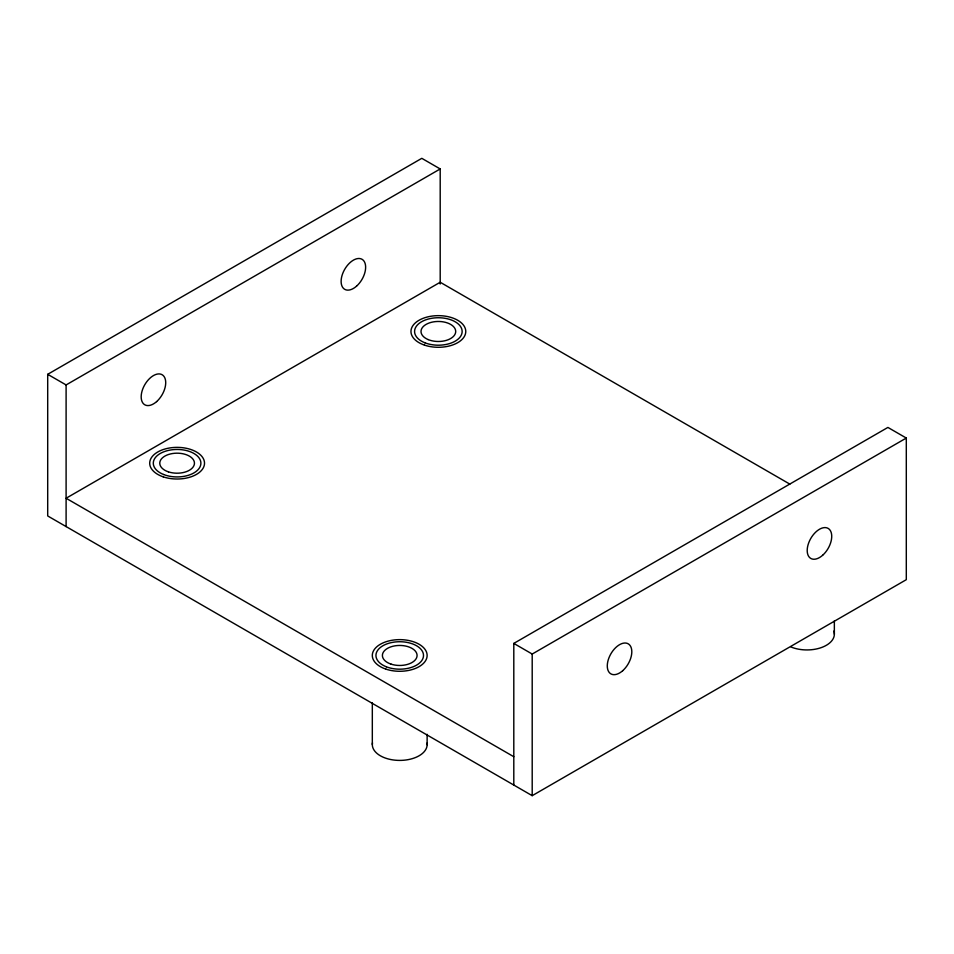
<?xml version="1.0" encoding="UTF-8"?>
<svg xmlns="http://www.w3.org/2000/svg" width="954" height="954" viewBox="0 0 954 954"><rect width="100%" height="100%" fill="white"/><g stroke="black" fill="none" stroke-linecap="round" stroke-linejoin="round"><path stroke-width="1.43" d="M513.801 785.047L513.801 643.413L887.9 427.428L906.3 438.053L906.3 579.686L532.201 795.672L47.7 515.947L47.7 374.314L421.799 158.328L440.199 168.953L440.199 284.03M47.7 374.314L66.1 384.939L440.199 168.953M513.801 643.413L532.201 654.039L906.3 438.053M789.84 484.119L440.199 282.253L66.1 498.25L513.801 756.725M834.356 620.875L834.356 634.243M532.201 654.039L532.201 795.672M427.13 734.318L427.13 744.716M372.322 702.871L372.322 744.466M66.1 384.939L66.1 526.572M427.01 743.106A27.404 15.824 0 0 1 399.487 760.41A27.404 15.824 0 0 1 372.489 742.832M833.844 631.071A27.404 15.824 0 0 1 821.764 647.432A27.404 15.824 0 0 1 790.961 646.967M391.057 664.127A17.351 10.017 0 0 0 417.077 655.458A17.351 10.017 0 0 0 391.057 646.788A17.351 10.017 0 0 0 391.057 664.127M168.429 471.86A17.351 10.017 0 0 0 194.449 463.191A17.351 10.017 0 0 0 168.429 454.521A17.351 10.017 0 0 0 168.429 471.86M428.179 339.588A17.351 10.017 0 0 0 455.618 332.505A17.351 10.017 0 0 0 431.291 322.333A17.351 10.017 0 0 0 428.179 339.588M385.833 669.1A27.404 15.824 0 0 0 427.13 655.577A27.404 15.824 0 0 0 386.215 641.684A27.404 15.824 0 0 0 385.833 669.1M386.275 666.774A23.778 13.726 0 0 0 423.433 656.519A23.778 13.726 0 0 0 389.471 643.068A23.778 13.726 0 0 0 386.275 666.774M424.47 345.109A27.404 15.824 0 0 0 465.767 331.598A27.404 15.824 0 0 0 424.852 317.706A27.404 15.824 0 0 0 424.47 345.109M424.912 342.796A23.778 13.726 0 0 0 462.07 332.541A23.778 13.726 0 0 0 428.107 319.089A23.778 13.726 0 0 0 424.912 342.796M163.206 476.833A27.404 15.824 0 0 0 204.514 463.322A27.404 15.824 0 0 0 163.587 449.429A27.404 15.824 0 0 0 163.206 476.833M163.647 474.52A23.778 13.726 0 0 0 200.817 464.264A23.778 13.726 0 0 0 166.843 450.801A23.778 13.726 0 0 0 163.647 474.52M622.712 670.698A17.351 10.017 -60 0 0 628.221 643.819A17.351 10.017 -60 0 0 607.698 662.016A17.351 10.017 -60 0 0 622.712 670.698M822.646 555.264A17.351 10.017 -60 0 0 828.144 528.397A17.351 10.017 -60 0 0 807.621 546.594A17.351 10.017 -60 0 0 822.646 555.264M156.623 401.598A17.351 10.017 -60 0 0 162.12 374.719A17.351 10.017 -60 0 0 141.597 392.917A17.351 10.017 -60 0 0 156.623 401.598M356.546 286.164A17.351 10.017 -60 0 0 362.055 259.297A17.351 10.017 -60 0 0 341.532 277.495A17.351 10.017 -60 0 0 356.546 286.164"/></g></svg>
